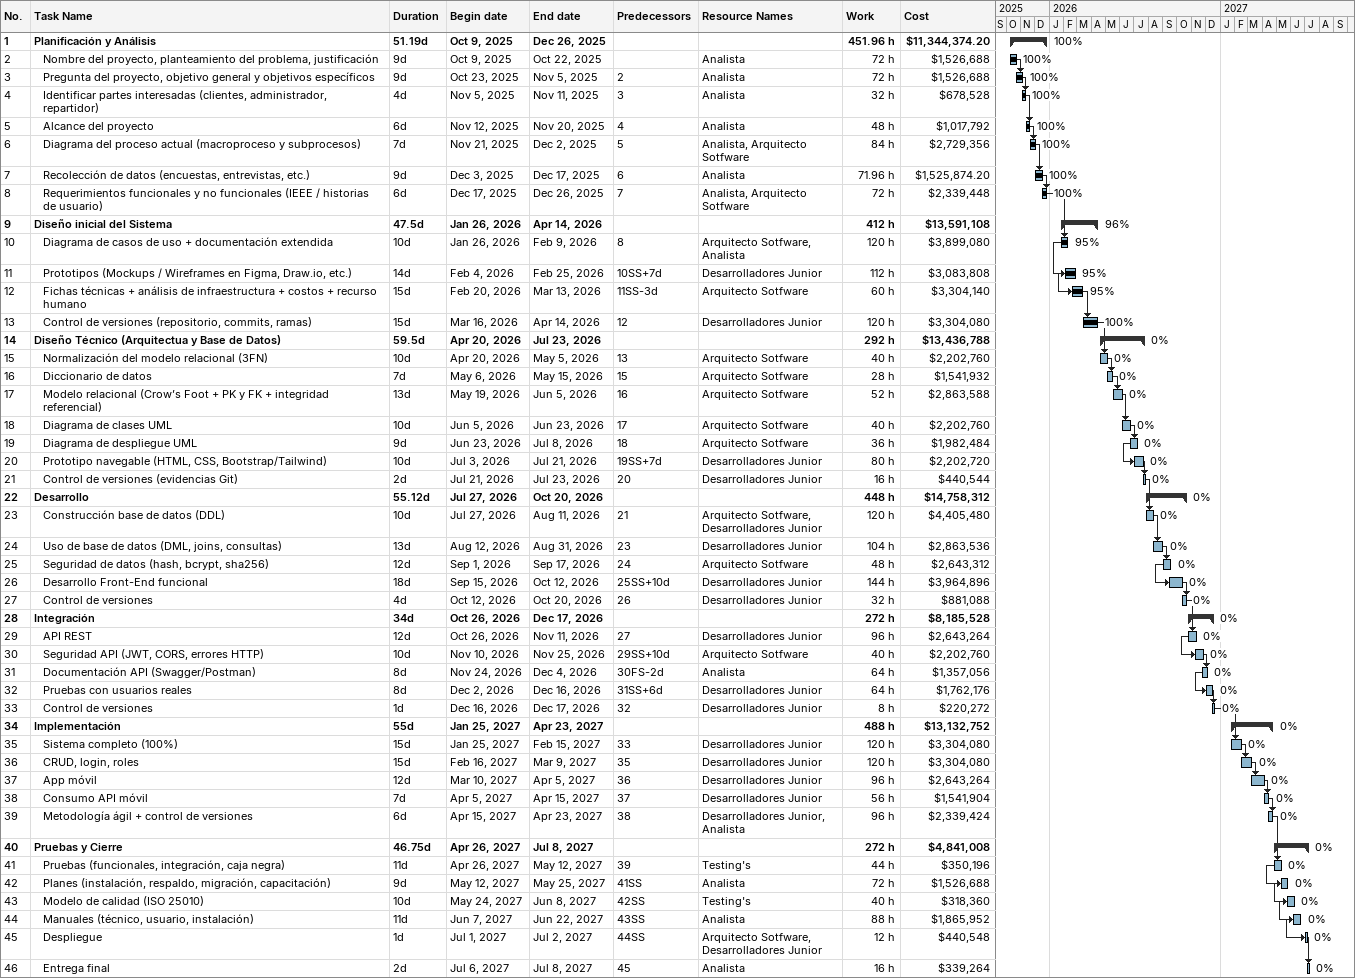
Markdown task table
| ID | Level | Task | Duration | Start | Finish | Predecessors | Resources | % complete | Work (h) | Cost ($) |
|---|---|---|---|---|---|---|---|---|---|---|
| 1 | 1 | **Planificación y Análisis** | 51.19d | 2025-10-09 | 2025-12-26 |  |  | 100 | 451.96 | 11344374.20 |
| 2 | 2 | Nombre del proyecto, planteamiento del problema, justificación | 9d | 2025-10-09 | 2025-10-22 |  | Analista | 100 | 72 | 1526688 |
| 3 | 2 | Pregunta del proyecto, objetivo general y objetivos específicos | 9d | 2025-10-23 | 2025-11-05 | 2 | Analista | 100 | 72 | 1526688 |
| 4 | 2 | Identificar partes interesadas (clientes, administrador, repartidor) | 4d | 2025-11-05 | 2025-11-11 | 3 | Analista | 100 | 32 | 678528 |
| 5 | 2 | Alcance del proyecto | 6d | 2025-11-12 | 2025-11-20 | 4 | Analista | 100 | 48 | 1017792 |
| 6 | 2 | Diagrama del proceso actual (macroproceso y subprocesos) | 7d | 2025-11-21 | 2025-12-02 | 5 | Analista, Arquitecto Sotfware | 100 | 84 | 2729356 |
| 7 | 2 | Recolección de datos (encuestas, entrevistas, etc.) | 9d | 2025-12-03 | 2025-12-17 | 6 | Analista | 100 | 71.96 | 1525874.20 |
| 8 | 2 | Requerimientos funcionales y no funcionales (IEEE / historias de usuario) | 6d | 2025-12-17 | 2025-12-26 | 7 | Analista, Arquitecto Sotfware | 100 | 72 | 2339448 |
| 9 | 1 | **Diseño inicial del Sistema** | 47.5d | 2026-01-26 | 2026-04-14 |  |  | 96 | 412 | 13591108 |
| 10 | 2 | Diagrama de casos de uso + documentación extendida | 10d | 2026-01-26 | 2026-02-09 | 8 | Arquitecto Sotfware, Analista | 95 | 120 | 3899080 |
| 11 | 2 | Prototipos (Mockups / Wireframes en Figma, Draw.io, etc.) | 14d | 2026-02-04 | 2026-02-25 | 10SS+7d | Desarrolladores Junior | 95 | 112 | 3083808 |
| 12 | 2 | Fichas técnicas + análisis de infraestructura + costos + recurso humano | 15d | 2026-02-20 | 2026-03-13 | 11SS-3d | Arquitecto Sotfware | 95 | 60 | 3304140 |
| 13 | 2 | Control de versiones (repositorio, commits, ramas) | 15d | 2026-03-16 | 2026-04-14 | 12 | Desarrolladores Junior | 100 | 120 | 3304080 |
| 14 | 1 | **Diseño Técnico (Arquitectua y Base de Datos)** | 59.5d | 2026-04-20 | 2026-07-23 |  |  | 0 | 292 | 13436788 |
| 15 | 2 | Normalización del modelo relacional (3FN) | 10d | 2026-04-20 | 2026-05-05 | 13 | Arquitecto Sotfware | 0 | 40 | 2202760 |
| 16 | 2 | Diccionario de datos | 7d | 2026-05-06 | 2026-05-15 | 15 | Arquitecto Sotfware | 0 | 28 | 1541932 |
| 17 | 2 | Modelo relacional (Crow’s Foot + PK y FK + integridad referencial) | 13d | 2026-05-19 | 2026-06-05 | 16 | Arquitecto Sotfware | 0 | 52 | 2863588 |
| 18 | 2 | Diagrama de clases UML | 10d | 2026-06-05 | 2026-06-23 | 17 | Arquitecto Sotfware | 0 | 40 | 2202760 |
| 19 | 2 | Diagrama de despliegue UML | 9d | 2026-06-23 | 2026-07-08 | 18 | Arquitecto Sotfware | 0 | 36 | 1982484 |
| 20 | 2 | Prototipo navegable (HTML, CSS, Bootstrap/Tailwind) | 10d | 2026-07-03 | 2026-07-21 | 19SS+7d | Desarrolladores Junior | 0 | 80 | 2202720 |
| 21 | 2 | Control de versiones (evidencias Git) | 2d | 2026-07-21 | 2026-07-23 | 20 | Desarrolladores Junior | 0 | 16 | 440544 |
| 22 | 1 | **Desarrollo** | 55.12d | 2026-07-27 | 2026-10-20 |  |  | 0 | 448 | 14758312 |
| 23 | 2 | Construcción base de datos (DDL) | 10d | 2026-07-27 | 2026-08-11 | 21 | Arquitecto Sotfware, Desarrolladores Junior | 0 | 120 | 4405480 |
| 24 | 2 | Uso de base de datos (DML, joins, consultas) | 13d | 2026-08-12 | 2026-08-31 | 23 | Desarrolladores Junior | 0 | 104 | 2863536 |
| 25 | 2 | Seguridad de datos (hash, bcrypt, sha256) | 12d | 2026-09-01 | 2026-09-17 | 24 | Arquitecto Sotfware | 0 | 48 | 2643312 |
| 26 | 2 | Desarrollo Front-End funcional | 18d | 2026-09-15 | 2026-10-12 | 25SS+10d | Desarrolladores Junior | 0 | 144 | 3964896 |
| 27 | 2 | Control de versiones | 4d | 2026-10-12 | 2026-10-20 | 26 | Desarrolladores Junior | 0 | 32 | 881088 |
| 28 | 1 | **Integración** | 34d | 2026-10-26 | 2026-12-17 |  |  | 0 | 272 | 8185528 |
| 29 | 2 | API REST | 12d | 2026-10-26 | 2026-11-11 | 27 | Desarrolladores Junior | 0 | 96 | 2643264 |
| 30 | 2 | Seguridad API (JWT, CORS, errores HTTP) | 10d | 2026-11-10 | 2026-11-25 | 29SS+10d | Arquitecto Sotfware | 0 | 40 | 2202760 |
| 31 | 2 | Documentación API (Swagger/Postman) | 8d | 2026-11-24 | 2026-12-04 | 30FS-2d | Analista | 0 | 64 | 1357056 |
| 32 | 2 | Pruebas con usuarios reales | 8d | 2026-12-02 | 2026-12-16 | 31SS+6d | Desarrolladores Junior | 0 | 64 | 1762176 |
| 33 | 2 | Control de versiones | 1d | 2026-12-16 | 2026-12-17 | 32 | Desarrolladores Junior | 0 | 8 | 220272 |
| 34 | 1 | **Implementación** | 55d | 2027-01-25 | 2027-04-23 |  |  | 0 | 488 | 13132752 |
| 35 | 2 | Sistema completo (100%) | 15d | 2027-01-25 | 2027-02-15 | 33 | Desarrolladores Junior | 0 | 120 | 3304080 |
| 36 | 2 | CRUD, login, roles | 15d | 2027-02-16 | 2027-03-09 | 35 | Desarrolladores Junior | 0 | 120 | 3304080 |
| 37 | 2 | App móvil | 12d | 2027-03-10 | 2027-04-05 | 36 | Desarrolladores Junior | 0 | 96 | 2643264 |
| 38 | 2 | Consumo API móvil | 7d | 2027-04-05 | 2027-04-15 | 37 | Desarrolladores Junior | 0 | 56 | 1541904 |
| 39 | 2 | Metodología ágil + control de versiones | 6d | 2027-04-15 | 2027-04-23 | 38 | Desarrolladores Junior, Analista | 0 | 96 | 2339424 |
| 40 | 1 | **Pruebas y Cierre** | 46.75d | 2027-04-26 | 2027-07-08 |  |  | 0 | 272 | 4841008 |
| 41 | 2 | Pruebas (funcionales, integración, caja negra) | 11d | 2027-04-26 | 2027-05-12 | 39 | Testing's | 0 | 44 | 350196 |
| 42 | 2 | Planes (instalación, respaldo, migración, capacitación) | 9d | 2027-05-12 | 2027-05-25 | 41SS | Analista | 0 | 72 | 1526688 |
| 43 | 2 | Modelo de calidad (ISO 25010) | 10d | 2027-05-24 | 2027-06-08 | 42SS | Testing's | 0 | 40 | 318360 |
| 44 | 2 | Manuales (técnico, usuario, instalación) | 11d | 2027-06-07 | 2027-06-22 | 43SS | Analista | 0 | 88 | 1865952 |
| 45 | 2 | Despliegue | 1d | 2027-07-01 | 2027-07-02 | 44SS | Arquitecto Sotfware, Desarrolladores Junior | 0 | 12 | 440548 |
| 46 | 2 | Entrega final | 2d | 2027-07-06 | 2027-07-08 | 45 | Analista | 0 | 16 | 339264 |
